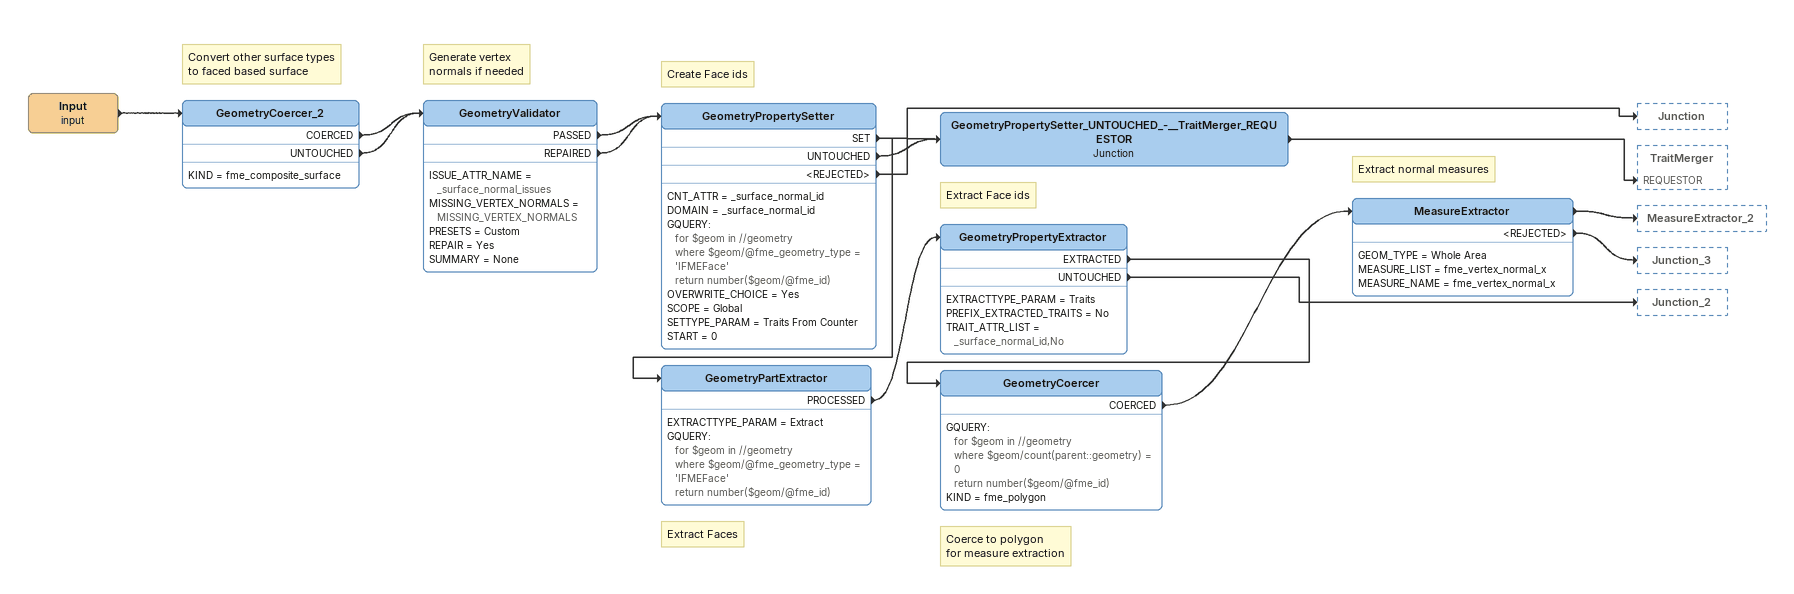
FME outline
Input (input)
    -> GeometryCoercer_2
Note: Convert other surface types / to faced based surface
GeometryCoercer_2
    KIND = fme_composite_surface
    COERCED -> GeometryValidator
    UNTOUCHED -> GeometryValidator
Note: Generate vertex / normals if needed
GeometryValidator
    ISSUE_ATTR_NAME = _surface_normal_issues
    MISSING_VERTEX_NORMALS = MISSING_VERTEX_NORMALS
    PRESETS = Custom
    REPAIR = Yes
    SUMMARY = None
    PASSED -> GeometryPropertySetter
    REPAIRED -> GeometryPropertySetter
Note: Create Face ids
GeometryPropertySetter
    CNT_ATTR = _surface_normal_id
    DOMAIN = _surface_normal_id
    GQUERY:
      for $geom in //geometry
      where $geom/@fme_geometry_type = 'IFMEFace'
      return number($geom/@fme_id)
    OVERWRITE_CHOICE = Yes
    SCOPE = Global
    SETTYPE_PARAM = Traits From Counter
    START = 0
    SET -> GeometryPartExtractor
    SET -> GeometryPropertySetter_UNTOUCHED_-__TraitMerger_REQUESTOR
    UNTOUCHED -> GeometryPropertySetter_UNTOUCHED_-__TraitMerger_REQUESTOR
    <REJECTED> -> Junction
GeometryPropertySetter_UNTOUCHED_-__TraitMerger_REQUESTOR: Junction
    -> TraitMerger [REQUESTOR]
Note: Extract Faces
GeometryPartExtractor
    EXTRACTTYPE_PARAM = Extract
    GQUERY:
      for $geom in //geometry
      where $geom/@fme_geometry_type = 'IFMEFace'
      return number($geom/@fme_id)
    PROCESSED -> GeometryPropertyExtractor
Note: Extract Face ids
GeometryPropertyExtractor
    EXTRACTTYPE_PARAM = Traits
    PREFIX_EXTRACTED_TRAITS = No
    TRAIT_ATTR_LIST = _surface_normal_id,No
    EXTRACTED -> GeometryCoercer
    UNTOUCHED -> Junction_2
Note: Coerce to polygon / for measure extraction
GeometryCoercer
    GQUERY:
      for $geom in //geometry
      where $geom/count(parent::geometry) = 0
      return number($geom/@fme_id)
    KIND = fme_polygon
    COERCED -> MeasureExtractor
Note: Extract normal measures
MeasureExtractor
    GEOM_TYPE = Whole Area
    MEASURE_LIST = fme_vertex_normal_x
    MEASURE_NAME = fme_vertex_normal_x
    -> MeasureExtractor_2
    <REJECTED> -> Junction_3
